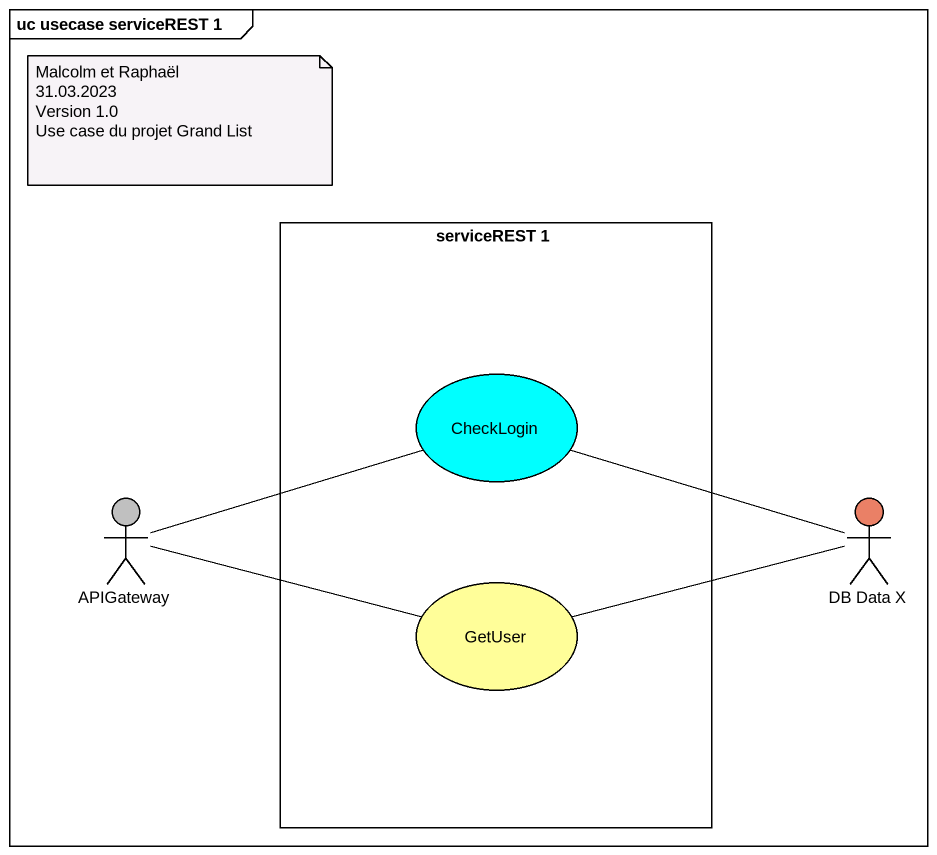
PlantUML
@startuml
mainframe uc usecase serviceREST 1
rectangle "serviceREST 1" as serviceREST_1 {
  usecase CheckLogin #00FFFF
  usecase GetUser #FFFE99
}
actor APIGateway #C0C0C0
actor "DB Data X" as DB_Data_X #EA8066
CheckLogin -right- DB_Data_X
APIGateway -right- CheckLogin
APIGateway -right- GetUser
GetUser -right- DB_Data_X
note as N1
  Malcolm et Raphaël
  31.03.2023
  Version 1.0
  Use case du projet Grand List
end note
@enduml
